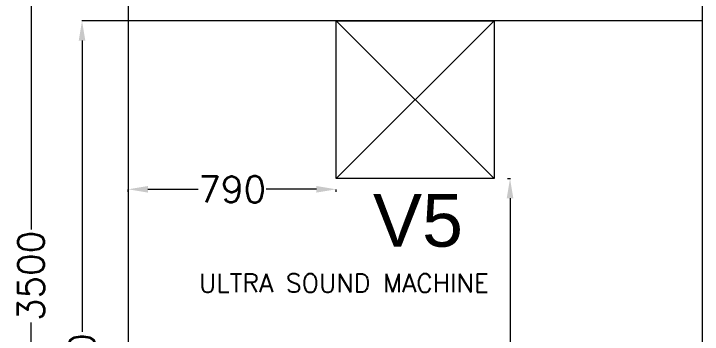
# Model space of a CAD drawing. Extents: x 3552052 to 4102982, y -707811 to -630695.
# Drawn here: x 3696339 to 3698954, y -690620 to -689401 of the extents above; entities that cross this region are included whole.
import ezdxf

# ---------------------------------------------------------------- set-up
doc = ezdxf.new("R2010")
doc.units = 0
doc.header["$LTSCALE"] = 6
doc.header["$MEASUREMENT"] = 0
doc.layers.get('Defpoints').update_dxf_attribs({"linetype": 'CONTINUOUS', "lineweight": 0})
for name, color, linetype, lineweight in [('ELE-4M UPS P.SB', 3, 'CONTINUOUS', 0), ('JOINERY', 7, 'CONTINUOUS', 0), ('MEP_HVAC_RA_DUCT', 1, 'CONTINUOUS', 0), ('MEP_HVAC_TEXT', 7, 'CONTINUOUS', 0)]:
    doc.layers.add(name, color=color, linetype=linetype, lineweight=lineweight)
doc.styles.add('ARIAL', font='arial.ttf')
doc.styles.add('ROMANS', font='romans.shx')
doc.styles.get("Standard").update_dxf_attribs({"font": 'SIMPLEX'})
doc.dimstyles.new('AEPL1', dxfattribs={"dimtxt": 100, "dimasz": 75, "dimexe": 1.25, "dimexo": 50, "dimtad": 0, "dimdec": 0, "dimtxsty": 'ROMANS', "dimcen": 2.5, "dimclrd": 7, "dimclre": 7, "dimadec": 0, "dimazin": 0, "dimtfac": 1, "dimtdec": 0, "dimtmove": 0, "dimatfit": 3, "dimfxl": 1, "dimlwd": 0, "dimlwe": 0, "dimarcsym": 0})

# ---------------------------------------------------------------- blocks, each defined once
blk = doc.blocks.new('*D188')
at = {"layer": 'Defpoints', "color": 0, "linetype": 'ByBlock', "transparency": 16777216}
for p in [(3696598.4, -689428.2), (3697303.9, -689428.2), (3696928.1, -692148.4)]:
    blk.add_point(p, dxfattribs=at)
at = {"layer": 'ELE-4M UPS P.SB', "color": 7, "linetype": 'ByBlock', "lineweight": 0, "transparency": 16777216}
for p, q in [((3697253.9, -689428.2), (3696597.1, -689428.2)), ((3696598.4, -689503.2), (3696598.4, -690611.5)), ((3696598.4, -692073.4), (3696598.4, -690965.1)), ((3696878.1, -692148.4), (3696597.1, -692148.4))]:
    blk.add_line(p, q, dxfattribs=at)
at = {"layer": 'ELE-4M UPS P.SB', "color": 7, "linetype": 'ByBlock', "transparency": 16777216}
for points in [[(3696610.9, -689503.2), (3696585.9, -689503.2), (3696598.4, -689428.2)], [(3696585.9, -692073.4), (3696610.9, -692073.4), (3696598.4, -692148.4)]]:
    blk.add_solid(points, dxfattribs=at)
at = {"layer": 'ELE-4M UPS P.SB', "color": 0, "linetype": 'ByBlock', "transparency": 16777216, "insert": (3696598.4, -690788.3), "char_height": 100, "attachment_point": 5, "rotation": 90, "style": 'ROMANS'}
blk.add_mtext('2720', dxfattribs=at)
blk = doc.blocks.new('*D189')
at = {"layer": 'Defpoints', "color": 0, "linetype": 'ByBlock', "transparency": 16777216}
for p in [(3696404.8, -688648.4), (3696928.1, -688648.4), (3696928.1, -692148.4)]:
    blk.add_point(p, dxfattribs=at)
at = {"layer": 'ELE-4M UPS P.SB', "color": 7, "linetype": 'ByBlock', "lineweight": 0, "transparency": 16777216}
for p, q in [((3696878.1, -688648.4), (3696403.6, -688648.4)), ((3696404.8, -688723.4), (3696404.8, -690221.6)), ((3696404.8, -692073.4), (3696404.8, -690575.2)), ((3696878.1, -692148.4), (3696403.6, -692148.4))]:
    blk.add_line(p, q, dxfattribs=at)
at = {"layer": 'ELE-4M UPS P.SB', "color": 7, "linetype": 'ByBlock', "transparency": 16777216}
for points in [[(3696417.3, -688723.4), (3696392.3, -688723.4), (3696404.8, -688648.4)], [(3696392.3, -692073.4), (3696417.3, -692073.4), (3696404.8, -692148.4)]]:
    blk.add_solid(points, dxfattribs=at)
at = {"layer": 'ELE-4M UPS P.SB', "color": 0, "linetype": 'ByBlock', "transparency": 16777216, "insert": (3696404.8, -690398.4), "char_height": 100, "attachment_point": 5, "rotation": 90, "style": 'ROMANS'}
blk.add_mtext('3500', dxfattribs=at)
blk = doc.blocks.new('*D190')
at = {"layer": 'Defpoints', "color": 0, "linetype": 'ByBlock', "transparency": 16777216}
for p in [(3696773.9, -690028.2), (3697563.9, -690028.2), (3696773.9, -690069)]:
    blk.add_point(p, dxfattribs=at)
at = {"layer": 'ELE-4M UPS P.SB', "color": 7, "linetype": 'ByBlock', "lineweight": 0, "transparency": 16777216}
for p, q in [((3696773.9, -690078.2), (3696773.9, -690070.3)), ((3696848.9, -690069), (3697039.7, -690069)), ((3697488.9, -690069), (3697298.1, -690069)), ((3697563.9, -690078.2), (3697563.9, -690070.3))]:
    blk.add_line(p, q, dxfattribs=at)
at = {"layer": 'ELE-4M UPS P.SB', "color": 7, "linetype": 'ByBlock', "transparency": 16777216}
for points in [[(3696848.9, -690056.5), (3696848.9, -690081.5), (3696773.9, -690069)], [(3697488.9, -690081.5), (3697488.9, -690056.5), (3697563.9, -690069)]]:
    blk.add_solid(points, dxfattribs=at)
at = {"layer": 'ELE-4M UPS P.SB', "color": 0, "linetype": 'ByBlock', "transparency": 16777216, "insert": (3697168.9, -690069), "char_height": 100, "attachment_point": 5, "style": 'ROMANS'}
blk.add_mtext('790', dxfattribs=at)
blk = doc.blocks.new('*D191')
at = {"layer": 'Defpoints', "color": 0, "linetype": 'ByBlock', "transparency": 16777216}
for p in [(3698163.9, -690028.2), (3698163.9, -692148.4), (3698223.9, -692148.4)]:
    blk.add_point(p, dxfattribs=at)
at = {"layer": 'ELE-4M UPS P.SB', "color": 7, "linetype": 'ByBlock', "lineweight": 0, "transparency": 16777216}
for p, q in [((3698213.9, -690028.2), (3698225.1, -690028.2)), ((3698223.9, -690103.2), (3698223.9, -690911.5)), ((3698223.9, -692073.4), (3698223.9, -691265.1)), ((3698213.9, -692148.4), (3698225.1, -692148.4))]:
    blk.add_line(p, q, dxfattribs=at)
at = {"layer": 'ELE-4M UPS P.SB', "color": 7, "linetype": 'ByBlock', "transparency": 16777216}
for points in [[(3698236.4, -690103.2), (3698211.4, -690103.2), (3698223.9, -690028.2)], [(3698211.4, -692073.4), (3698236.4, -692073.4), (3698223.9, -692148.4)]]:
    blk.add_solid(points, dxfattribs=at)
at = {"layer": 'ELE-4M UPS P.SB', "color": 0, "linetype": 'ByBlock', "transparency": 16777216, "insert": (3698223.9, -691088.3), "char_height": 100, "attachment_point": 5, "rotation": 90, "style": 'ROMANS'}
blk.add_mtext('2120', dxfattribs=at)

msp = doc.modelspace()

# ---------------------------------------------------------------- linework, layer by layer
at = {"layer": 'ELE-4M UPS P.SB', "color": 0, "linetype": 'ByBlock'}
for p, q in [((3697563.9, -690028.2), (3698163.9, -689428.2)), ((3697563.9, -689428.2), (3698163.9, -690028.2))]:
    msp.add_line(p, q, dxfattribs=at)
msp.add_lwpolyline([(3697563.9, -689428.2), (3698163.9, -689428.2), (3698163.9, -690028.2), (3697563.9, -690028.2)], close=True, dxfattribs=at)
at = {"layer": 'MEP_HVAC_RA_DUCT', "color": 8, "linetype": 'ByBlock'}
for p, q in [((3696773.9, -688648.4), (3696773.9, -692148.4)), ((3698953.9, -688648.4), (3698953.9, -692148.4))]:
    msp.add_line(p, q, dxfattribs=at)
msp.add_lwpolyline([(3698953.9, -689428.2), (3696773.9, -689428.2)], dxfattribs=at)

# ---------------------------------------------------------------- texts
at = {"layer": 'JOINERY', "color": 8, "style": 'ARIAL', "width": 1}
msp.add_text('V5', height=200, dxfattribs=at).set_placement((3697703.5, -690287.2))
at = {"layer": 'MEP_HVAC_TEXT', "linetype": 'ByBlock', "insert": (3697042.5, -690390.6), "char_height": 70, "attachment_point": 1}
msp.add_mtext_dynamic_manual_height_columns('ULTRA SOUND MACHINE', width=1149.828, gutter_width=10, heights=[0], dxfattribs=at)

# ---------------------------------------------------------------- dimensions: what is measured, and where the dimension line sits
at = {"layer": 'ELE-4M UPS P.SB', "color": 0, "linetype": 'ByBlock'}
for base, p1, p2, picture, middle in [((3696404.8, -688648.4), (3696928.1, -692148.4), (3696928.1, -688648.4), '*D189', (3696404.8, -690398.4)), ((3696598.4, -689428.2), (3696928.1, -692148.4), (3697303.9, -689428.2), '*D188', (3696598.4, -690788.3)), ((3698223.9, -692148.4), (3698163.9, -690028.2), (3698163.9, -692148.4), '*D191', (3698223.9, -691088.3))]:
    dim = msp.add_linear_dim(base=base, p1=p1, p2=p2, angle=90, dimstyle='AEPL1', dxfattribs=at)
    dim.commit()
    dim.dimension.update_dxf_attribs({"geometry": picture, "text_midpoint": middle})
dim = msp.add_linear_dim(base=(3696773.9, -690069), p1=(3697563.9, -690028.2), p2=(3696773.9, -690028.2), dimstyle='AEPL1', dxfattribs=at)
dim.commit()
dim.dimension.update_dxf_attribs({"geometry": '*D190', "text_midpoint": (3697168.9, -690069)})

doc.saveas('drawing.dxf')
